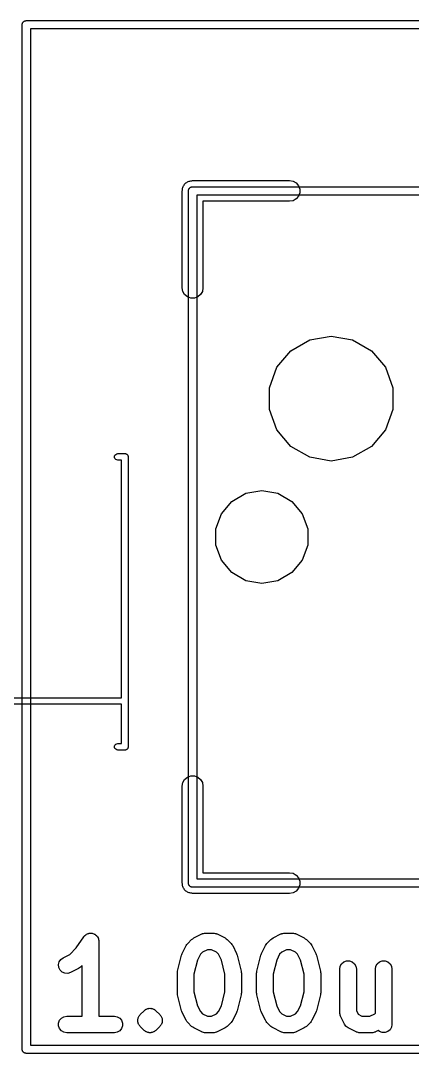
# Model space of a CAD drawing. Header units: millimetres. Extents: x 50 to 169, y 50 to 167.
# Drawn here: x 72.61 to 79.79, y 127.3 to 146.25 of the extents above; entities that cross this region are included whole.
import ezdxf

# ---------------------------------------------------------------- set-up
doc = ezdxf.new("R2010")
doc.units = ezdxf.units.MM
doc.layers.add('BLACK', color=7, linetype='Continuous')

# ---------------------------------------------------------------- blocks, each defined once
blk = doc.blocks.new('hhskb2-Cmts.User')
at = {"layer": 'BLACK'}
for p, q in [((62.6182, -43.5817), (62.6239, -43.5784)), ((62.6239, -43.5784), (62.6305, -43.5772)), ((62.6305, -43.5772), (62.6368, -43.575)), ((62.6368, -43.575), (62.6434, -43.575)), ((62.6434, -43.575), (62.65, -43.5738)), ((62.65, -43.5738), (75.35, -43.5738)), ((62.5738, -43.65), (62.575, -43.6434)), ((62.5738, -56.35), (62.5738, -43.65)), ((62.575, -43.6368), (62.5772, -43.6305)), ((62.575, -43.6434), (62.575, -43.6368)), ((62.5772, -43.6305), (62.5784, -43.6239)), ((62.5784, -43.6239), (62.5817, -43.6182)), ((62.5817, -43.6182), (62.584, -43.6119)), ((62.584, -43.6119), (62.5883, -43.6068)), ((62.5883, -43.6068), (62.5916, -43.601)), ((62.5916, -43.601), (62.5967, -43.5967)), ((62.5967, -43.5967), (62.601, -43.5916)), ((62.601, -43.5916), (62.6068, -43.5883)), ((62.6068, -43.5883), (62.6119, -43.584)), ((62.6119, -43.584), (62.6182, -43.5817)), ((62.7262, -43.7262), (62.7262, -56.2738)), ((75.2738, -43.7262), (62.7262, -43.7262)), ((62.7262, -56.2738), (75.2738, -56.2738)), ((62.575, -56.3566), (62.5738, -56.35)), ((62.575, -56.3632), (62.575, -56.3566)), ((62.5772, -56.3695), (62.575, -56.3632)), ((62.5784, -56.3761), (62.5772, -56.3695)), ((62.5817, -56.3818), (62.5784, -56.3761)), ((62.584, -56.3881), (62.5817, -56.3818)), ((62.5883, -56.3932), (62.584, -56.3881)), ((62.5916, -56.399), (62.5883, -56.3932)), ((62.5967, -56.4033), (62.5916, -56.399)), ((62.601, -56.4084), (62.5967, -56.4033)), ((62.6068, -56.4117), (62.601, -56.4084)), ((62.6119, -56.416), (62.6068, -56.4117)), ((62.6182, -56.4183), (62.6119, -56.416)), ((62.6239, -56.4216), (62.6182, -56.4183)), ((62.6305, -56.4228), (62.6239, -56.4216)), ((62.6368, -56.425), (62.6305, -56.4228)), ((62.6434, -56.425), (62.6368, -56.425)), ((62.65, -56.4262), (62.6434, -56.425)), ((75.35, -56.4262), (62.65, -56.4262))]:
    blk.add_line(p, q, dxfattribs=at)
blk = doc.blocks.new('hhskb2-Dwgs.User')
at = {"layer": 'BLACK'}
for p, q in [((59.5436, -40.553), (59.5487, -40.5487)), ((59.5487, -40.5487), (59.553, -40.5436)), ((59.553, -40.5436), (59.5588, -40.5403)), ((59.5588, -40.5403), (59.5639, -40.536)), ((59.5639, -40.536), (59.5702, -40.5337)), ((59.5702, -40.5337), (59.5759, -40.5304)), ((59.5759, -40.5304), (59.5825, -40.5292)), ((59.5825, -40.5292), (59.5888, -40.527)), ((59.5888, -40.527), (59.5954, -40.527)), ((59.5954, -40.527), (59.602, -40.5258)), ((59.602, -40.5258), (78.398, -40.5258)), ((59.5258, -40.602), (59.527, -40.5954)), ((59.5258, -59.398), (59.5258, -40.602)), ((59.527, -40.5888), (59.5292, -40.5825)), ((59.527, -40.5954), (59.527, -40.5888)), ((59.5292, -40.5825), (59.5304, -40.5759)), ((59.5304, -40.5759), (59.5337, -40.5702)), ((59.5337, -40.5702), (59.536, -40.5639)), ((59.536, -40.5639), (59.5403, -40.5588)), ((59.5403, -40.5588), (59.5436, -40.553)), ((59.6782, -40.6782), (59.6782, -59.3218)), ((78.3218, -40.6782), (59.6782, -40.6782)), ((60.5177, -57.541), (60.6545, -57.3359)), ((60.6545, -57.3359), (60.6603, -57.3298)), ((60.6603, -57.3298), (60.6645, -57.3225)), ((60.6645, -57.3225), (60.6785, -57.3108)), ((60.6785, -57.3108), (60.691, -57.2976)), ((60.691, -57.2976), (60.6986, -57.2939)), ((60.6986, -57.2939), (60.7051, -57.2884)), ((60.7051, -57.2884), (60.7222, -57.2822)), ((60.7222, -57.2822), (60.7385, -57.2742)), ((60.7385, -57.2742), (60.7469, -57.2732)), ((60.7469, -57.2732), (60.7548, -57.2703)), ((60.7548, -57.2703), (60.773, -57.2703)), ((60.773, -57.2703), (60.7911, -57.2683)), ((60.7911, -57.2683), (60.7993, -57.2703)), ((60.7993, -57.2703), (60.8077, -57.2703)), ((60.8077, -57.2703), (60.8248, -57.2766)), ((60.8248, -57.2766), (60.8425, -57.2809)), ((60.8425, -57.2809), (60.8496, -57.2856)), ((60.8496, -57.2856), (60.8575, -57.2884)), ((60.8575, -57.2884), (60.8714, -57.3001)), ((60.8714, -57.3001), (60.8866, -57.3102)), ((60.8866, -57.3102), (60.8916, -57.317)), ((60.8916, -57.317), (60.898, -57.3225)), ((60.898, -57.3225), (60.9071, -57.3382)), ((60.9071, -57.3382), (60.9179, -57.3529)), ((60.9179, -57.3529), (60.9203, -57.361)), ((60.9203, -57.361), (60.9245, -57.3683)), ((60.9245, -57.3683), (60.9277, -57.3862)), ((60.9277, -57.3862), (60.9328, -57.4037)), ((60.9328, -57.4037), (60.9322, -57.4121)), ((60.9322, -57.4121), (60.9337, -57.4204)), ((62.5604, -57.4578), (62.633, -57.3852)), ((62.633, -57.3852), (62.6529, -57.3712)), ((62.6529, -57.3712), (62.6726, -57.3567)), ((62.6726, -57.3567), (62.8177, -57.2841)), ((62.8177, -57.2841), (62.8261, -57.2816)), ((62.8261, -57.2816), (62.8337, -57.2772)), ((62.8337, -57.2772), (62.8513, -57.2741)), ((62.8513, -57.2741), (62.8684, -57.269)), ((62.8684, -57.269), (62.8772, -57.2696)), ((62.8772, -57.2696), (62.8859, -57.268)), ((62.8859, -57.268), (63.031, -57.268)), ((63.031, -57.268), (63.0397, -57.2696)), ((63.0397, -57.2696), (63.0484, -57.269)), ((63.0484, -57.269), (63.0655, -57.2741)), ((63.0655, -57.2741), (63.0831, -57.2772)), ((63.0831, -57.2772), (63.0907, -57.2816)), ((63.0907, -57.2816), (63.0992, -57.2841)), ((63.0992, -57.2841), (63.2443, -57.3567)), ((63.2443, -57.3567), (63.2639, -57.3712)), ((63.2639, -57.3712), (63.2839, -57.3852)), ((63.2839, -57.3852), (63.3565, -57.4578)), ((64.0118, -57.4578), (64.0844, -57.3852)), ((64.0844, -57.3852), (64.1044, -57.3712)), ((64.1044, -57.3712), (64.124, -57.3567)), ((64.124, -57.3567), (64.2691, -57.2841)), ((64.2691, -57.2841), (64.2776, -57.2816)), ((64.2776, -57.2816), (64.2852, -57.2772)), ((64.2852, -57.2772), (64.3027, -57.2741)), ((64.3027, -57.2741), (64.3199, -57.269)), ((64.3199, -57.269), (64.3286, -57.2696)), ((64.3286, -57.2696), (64.3373, -57.268)), ((64.3373, -57.268), (64.4824, -57.268)), ((64.4824, -57.268), (64.4911, -57.2696)), ((64.4911, -57.2696), (64.4999, -57.269)), ((64.4999, -57.269), (64.517, -57.2741)), ((64.517, -57.2741), (64.5346, -57.2772)), ((64.5346, -57.2772), (64.5422, -57.2816)), ((64.5422, -57.2816), (64.5506, -57.2841)), ((64.5506, -57.2841), (64.6957, -57.3567)), ((64.6957, -57.3567), (64.7153, -57.3712)), ((64.7153, -57.3712), (64.7353, -57.3852)), ((64.7353, -57.3852), (64.8079, -57.4578)), ((60.4007, -57.658), (60.5177, -57.541)), ((60.9337, -57.4204), (60.9337, -58.792)), ((62.4593, -57.6426), (62.5318, -57.4974)), ((62.5318, -57.4974), (62.5464, -57.4778)), ((62.5464, -57.4778), (62.5604, -57.4578)), ((62.9218, -57.5728), (62.831, -57.6183)), ((62.995, -57.5728), (62.9218, -57.5728)), ((63.0859, -57.6183), (62.995, -57.5728)), ((63.3565, -57.4578), (63.3705, -57.4778)), ((63.3705, -57.4778), (63.385, -57.4974)), ((63.385, -57.4974), (63.4576, -57.6426)), ((63.9107, -57.6426), (63.9833, -57.4974)), ((63.9833, -57.4974), (63.9978, -57.4778)), ((63.9978, -57.4778), (64.0118, -57.4578)), ((64.3733, -57.5728), (64.2824, -57.6183)), ((64.4465, -57.5728), (64.3733, -57.5728)), ((64.5373, -57.6183), (64.4465, -57.5728)), ((64.8079, -57.4578), (64.8219, -57.4778)), ((64.8219, -57.4778), (64.8365, -57.4974)), ((64.8365, -57.4974), (64.909, -57.6426)), ((60.206, -57.7952), (60.2352, -57.7511)), ((60.2352, -57.7511), (60.2777, -57.7195)), ((60.2777, -57.7195), (60.4007, -57.658)), ((62.3751, -57.964), (62.4477, -57.6738)), ((62.4477, -57.6738), (62.4545, -57.6585)), ((62.4545, -57.6585), (62.4593, -57.6426)), ((62.7394, -57.7639), (62.6754, -58.0198)), ((62.7934, -57.6558), (62.7394, -57.7639)), ((62.831, -57.6183), (62.7934, -57.6558)), ((63.1235, -57.6558), (63.0859, -57.6183)), ((63.1775, -57.7639), (63.1235, -57.6558)), ((63.2415, -58.0198), (63.1775, -57.7639)), ((63.4576, -57.6426), (63.4623, -57.6585)), ((63.4623, -57.6585), (63.4691, -57.6738)), ((63.4691, -57.6738), (63.5417, -57.964)), ((63.8266, -57.964), (63.8991, -57.6738)), ((63.8991, -57.6738), (63.9059, -57.6585)), ((63.9059, -57.6585), (63.9107, -57.6426)), ((64.1908, -57.7639), (64.1268, -58.0198)), ((64.2448, -57.6558), (64.1908, -57.7639)), ((64.2824, -57.6183), (64.2448, -57.6558)), ((64.5749, -57.6558), (64.5373, -57.6183)), ((64.6289, -57.7639), (64.5749, -57.6558)), ((64.6929, -58.0198), (64.6289, -57.7639)), ((64.909, -57.6426), (64.9138, -57.6585)), ((64.9138, -57.6585), (64.9206, -57.6738)), ((64.9206, -57.6738), (64.9931, -57.964)), ((65.4222, -57.7964), (65.472, -57.7783)), ((65.472, -57.7783), (65.5249, -57.7783)), ((65.5249, -57.7783), (65.5746, -57.7964)), ((66.0754, -57.7964), (66.1251, -57.7783)), ((66.1251, -57.7783), (66.178, -57.7783)), ((66.178, -57.7783), (66.2278, -57.7964)), ((60.1937, -57.8467), (60.206, -57.7952)), ((60.1998, -57.8993), (60.1937, -57.8467)), ((60.2235, -57.9466), (60.1998, -57.8993)), ((60.2619, -57.983), (60.2235, -57.9466)), ((60.5592, -57.9196), (60.414, -57.9922)), ((60.5788, -57.905), (60.5592, -57.9196)), ((60.5988, -57.891), (60.5788, -57.905)), ((60.6289, -57.8609), (60.5988, -57.891)), ((60.6289, -58.792), (60.6289, -57.8609)), ((62.3738, -57.9826), (62.3751, -57.964)), ((63.5417, -57.964), (63.543, -57.9826)), ((63.8253, -57.9826), (63.8266, -57.964)), ((64.9931, -57.964), (64.9944, -57.9826)), ((65.346, -57.9284), (65.3552, -57.8763)), ((65.346, -58.7267), (65.346, -57.9284)), ((65.3552, -57.8763), (65.3817, -57.8305)), ((65.3817, -57.8305), (65.4222, -57.7964)), ((65.5746, -57.7964), (65.6152, -57.8305)), ((65.6152, -57.8305), (65.6416, -57.8763)), ((65.6416, -57.8763), (65.6508, -57.9284)), ((65.6508, -57.9284), (65.6508, -58.6907)), ((65.9992, -57.9284), (66.0084, -57.8763)), ((65.9992, -58.7362), (65.9992, -57.9284)), ((66.0084, -57.8763), (66.0348, -57.8305)), ((66.0348, -57.8305), (66.0754, -57.7964)), ((66.2278, -57.7964), (66.2683, -57.8305)), ((66.2683, -57.8305), (66.2948, -57.8763)), ((66.2948, -57.8763), (66.304, -57.9284)), ((66.304, -57.9284), (66.304, -58.9444)), ((60.3104, -58.0041), (60.2619, -57.983)), ((60.3633, -58.0073), (60.3104, -58.0041)), ((60.414, -57.9922), (60.3633, -58.0073)), ((62.3706, -58.001), (62.3738, -57.9826)), ((62.3706, -58.3639), (62.3706, -58.001)), ((62.6754, -58.0198), (62.6754, -58.3451)), ((63.2415, -58.3451), (63.2415, -58.0198)), ((63.543, -57.9826), (63.5463, -58.001)), ((63.5463, -58.001), (63.5463, -58.3639)), ((63.822, -58.001), (63.8253, -57.9826)), ((63.822, -58.3639), (63.822, -58.001)), ((64.1268, -58.0198), (64.1268, -58.3451)), ((64.6929, -58.3451), (64.6929, -58.0198)), ((64.9944, -57.9826), (64.9977, -58.001)), ((64.9977, -58.001), (64.9977, -58.3639)), ((62.6754, -58.3451), (62.7394, -58.6009)), ((63.1775, -58.601), (63.2415, -58.3451)), ((64.1268, -58.3451), (64.1908, -58.6009)), ((64.6289, -58.601), (64.6929, -58.3451)), ((62.3738, -58.3822), (62.3706, -58.3639)), ((62.3751, -58.4008), (62.3738, -58.3822)), ((62.4477, -58.6911), (62.3751, -58.4008)), ((63.5417, -58.4008), (63.4691, -58.6911)), ((63.543, -58.3822), (63.5417, -58.4008)), ((63.5463, -58.3639), (63.543, -58.3822)), ((63.8253, -58.3822), (63.822, -58.3639)), ((63.8266, -58.4008), (63.8253, -58.3822)), ((63.8991, -58.6911), (63.8266, -58.4008)), ((64.9931, -58.4008), (64.9206, -58.6911)), ((64.9944, -58.3822), (64.9931, -58.4008)), ((64.9977, -58.3639), (64.9944, -58.3822)), ((61.6895, -58.7641), (61.7621, -58.6915)), ((61.7621, -58.6915), (61.773, -58.6839)), ((61.773, -58.6839), (61.7824, -58.6744)), ((61.7824, -58.6744), (61.7885, -58.6716)), ((61.7885, -58.6716), (61.7937, -58.6673)), ((61.7937, -58.6673), (61.8, -58.665)), ((61.8, -58.665), (61.8055, -58.6612)), ((61.8055, -58.6612), (61.8183, -58.6577)), ((61.8183, -58.6577), (61.8304, -58.6521)), ((61.8304, -58.6521), (61.8371, -58.6515)), ((61.8371, -58.6515), (61.8434, -58.6492)), ((61.8434, -58.6492), (61.8501, -58.6492)), ((61.8501, -58.6492), (61.8566, -58.6475)), ((61.8566, -58.6475), (61.8699, -58.6486)), ((61.8699, -58.6486), (61.8831, -58.6475)), ((61.8831, -58.6475), (61.8896, -58.6492)), ((61.8896, -58.6492), (61.8963, -58.6492)), ((61.8963, -58.6492), (61.9026, -58.6515)), ((61.9026, -58.6515), (61.9093, -58.6521)), ((61.9093, -58.6521), (61.9214, -58.6577)), ((61.9214, -58.6577), (61.9343, -58.6612)), ((61.9343, -58.6612), (61.9398, -58.665)), ((61.9398, -58.665), (61.9461, -58.6673)), ((61.9461, -58.6673), (61.9512, -58.6716)), ((61.9512, -58.6716), (61.9573, -58.6744)), ((61.9573, -58.6744), (61.9667, -58.6839)), ((61.9667, -58.6839), (61.9776, -58.6915)), ((61.9776, -58.6915), (62.0502, -58.7641)), ((62.4545, -58.7063), (62.4477, -58.6911)), ((62.4593, -58.7223), (62.4545, -58.7063)), ((62.5318, -58.8674), (62.4593, -58.7223)), ((62.7394, -58.6009), (62.7934, -58.709)), ((62.7934, -58.709), (62.831, -58.7466)), ((63.0859, -58.7466), (63.1235, -58.709)), ((63.1235, -58.709), (63.1775, -58.601)), ((63.4576, -58.7223), (63.385, -58.8674)), ((63.4623, -58.7063), (63.4576, -58.7223)), ((63.4691, -58.6911), (63.4623, -58.7063)), ((63.9059, -58.7063), (63.8991, -58.6911)), ((63.9107, -58.7223), (63.9059, -58.7063)), ((63.9833, -58.8674), (63.9107, -58.7223)), ((64.1908, -58.6009), (64.2448, -58.709)), ((64.2448, -58.709), (64.2824, -58.7466)), ((64.5373, -58.7466), (64.5749, -58.709)), ((64.5749, -58.709), (64.6289, -58.601)), ((64.909, -58.7223), (64.8365, -58.8674)), ((64.9138, -58.7063), (64.909, -58.7223)), ((64.9206, -58.6911), (64.9138, -58.7063)), ((65.3476, -58.7354), (65.346, -58.7267)), ((65.347, -58.7441), (65.3476, -58.7354)), ((65.6508, -58.6907), (65.6846, -58.7583)), ((65.9887, -58.7466), (65.9992, -58.7362)), ((60.1958, -58.918), (60.2139, -58.8682)), ((60.1958, -58.9709), (60.1958, -58.918)), ((60.2139, -58.8682), (60.2479, -58.8277)), ((60.2479, -58.8277), (60.2937, -58.8012)), ((60.2937, -58.8012), (60.3459, -58.792)), ((60.3459, -58.792), (60.6289, -58.792)), ((60.9337, -58.792), (61.2167, -58.792)), ((61.2167, -58.792), (61.2688, -58.8012)), ((61.2688, -58.8012), (61.3147, -58.8277)), ((61.3147, -58.8277), (61.3487, -58.8682)), ((61.3487, -58.8682), (61.3668, -58.918)), ((61.3668, -58.918), (61.3668, -58.9709)), ((61.6455, -58.8586), (61.6489, -58.8457)), ((61.6466, -58.8719), (61.6455, -58.8586)), ((61.6455, -58.8851), (61.6466, -58.8719)), ((61.6489, -58.898), (61.6455, -58.8851)), ((61.6489, -58.8457), (61.6501, -58.8324)), ((61.6501, -58.9113), (61.6489, -58.898)), ((61.6501, -58.8324), (61.6557, -58.8203)), ((61.6557, -58.9234), (61.6501, -58.9113)), ((61.6557, -58.8203), (61.6592, -58.8074)), ((61.6592, -58.9363), (61.6557, -58.9234)), ((61.6592, -58.8074), (61.6668, -58.7965)), ((61.6668, -58.7965), (61.6724, -58.7844)), ((61.6724, -58.7844), (61.6819, -58.775)), ((61.6819, -58.775), (61.6895, -58.7641)), ((62.0502, -58.7641), (62.0578, -58.775)), ((62.0578, -58.775), (62.0673, -58.7844)), ((62.0673, -58.7844), (62.0729, -58.7965)), ((62.0729, -58.7965), (62.0805, -58.8074)), ((62.0805, -58.8074), (62.084, -58.8203)), ((62.084, -58.9234), (62.0805, -58.9363)), ((62.084, -58.8203), (62.0896, -58.8324)), ((62.0896, -58.9113), (62.084, -58.9234)), ((62.0896, -58.8324), (62.0908, -58.8457)), ((62.0908, -58.898), (62.0896, -58.9113)), ((62.0908, -58.8457), (62.0942, -58.8586)), ((62.0942, -58.8851), (62.0908, -58.898)), ((62.0942, -58.8586), (62.0931, -58.8719)), ((62.0931, -58.8719), (62.0942, -58.8851)), ((62.5464, -58.8871), (62.5318, -58.8674)), ((62.5604, -58.907), (62.5464, -58.8871)), ((62.633, -58.9796), (62.5604, -58.907)), ((62.831, -58.7466), (62.9218, -58.792)), ((62.9218, -58.792), (62.995, -58.792)), ((62.995, -58.792), (63.0859, -58.7466)), ((63.3565, -58.907), (63.2839, -58.9796)), ((63.3705, -58.8871), (63.3565, -58.907)), ((63.385, -58.8674), (63.3705, -58.8871)), ((63.9978, -58.8871), (63.9833, -58.8674)), ((64.0118, -58.907), (63.9978, -58.8871)), ((64.0844, -58.9796), (64.0118, -58.907)), ((64.2824, -58.7466), (64.3733, -58.792)), ((64.3733, -58.792), (64.4465, -58.792)), ((64.4465, -58.792), (64.5373, -58.7466)), ((64.8079, -58.907), (64.7353, -58.9796)), ((64.8219, -58.8871), (64.8079, -58.907)), ((64.8365, -58.8674), (64.8219, -58.8871)), ((65.3521, -58.7613), (65.347, -58.7441)), ((65.3552, -58.7788), (65.3521, -58.7613)), ((65.3596, -58.7864), (65.3552, -58.7788)), ((65.3621, -58.7949), (65.3596, -58.7864)), ((65.4347, -58.94), (65.3621, -58.7949)), ((65.6846, -58.7583), (65.7521, -58.792)), ((65.7521, -58.792), (65.8979, -58.792)), ((65.8979, -58.792), (65.9887, -58.7466)), ((60.2139, -59.0206), (60.1958, -58.9709)), ((60.2479, -59.0612), (60.2139, -59.0206)), ((60.2937, -59.0876), (60.2479, -59.0612)), ((60.3459, -59.0968), (60.2937, -59.0876)), ((61.2167, -59.0968), (60.3459, -59.0968)), ((61.2688, -59.0876), (61.2167, -59.0968)), ((61.3147, -59.0612), (61.2688, -59.0876)), ((61.3487, -59.0206), (61.3147, -59.0612)), ((61.3668, -58.9709), (61.3487, -59.0206)), ((61.6668, -58.9472), (61.6592, -58.9363)), ((61.6724, -58.9593), (61.6668, -58.9472)), ((61.6819, -58.9687), (61.6724, -58.9593)), ((61.6895, -58.9796), (61.6819, -58.9687)), ((61.7621, -59.0522), (61.6895, -58.9796)), ((61.773, -59.0598), (61.7621, -59.0522)), ((61.7824, -59.0693), (61.773, -59.0598)), ((61.7885, -59.0721), (61.7824, -59.0693)), ((61.7937, -59.0764), (61.7885, -59.0721)), ((61.8, -59.0787), (61.7937, -59.0764)), ((61.8055, -59.0825), (61.8, -59.0787)), ((61.8183, -59.086), (61.8055, -59.0825)), ((61.8304, -59.0916), (61.8183, -59.086)), ((61.8371, -59.0922), (61.8304, -59.0916)), ((61.8434, -59.0945), (61.8371, -59.0922)), ((61.8501, -59.0945), (61.8434, -59.0945)), ((61.8566, -59.0962), (61.8501, -59.0945)), ((61.8699, -59.0951), (61.8566, -59.0962)), ((61.8831, -59.0962), (61.8699, -59.0951)), ((61.8896, -59.0945), (61.8831, -59.0962)), ((61.8963, -59.0945), (61.8896, -59.0945)), ((61.9026, -59.0922), (61.8963, -59.0945)), ((61.9093, -59.0916), (61.9026, -59.0922)), ((61.9214, -59.086), (61.9093, -59.0916)), ((61.9343, -59.0825), (61.9214, -59.086)), ((61.9398, -59.0787), (61.9343, -59.0825)), ((61.9461, -59.0764), (61.9398, -59.0787)), ((61.9512, -59.0721), (61.9461, -59.0764)), ((61.9573, -59.0693), (61.9512, -59.0721)), ((61.9667, -59.0598), (61.9573, -59.0693)), ((61.9776, -59.0522), (61.9667, -59.0598)), ((62.0502, -58.9796), (61.9776, -59.0522)), ((62.0578, -58.9687), (62.0502, -58.9796)), ((62.0673, -58.9593), (62.0578, -58.9687)), ((62.0729, -58.9472), (62.0673, -58.9593)), ((62.0805, -58.9363), (62.0729, -58.9472)), ((62.6529, -58.9936), (62.633, -58.9796)), ((62.6726, -59.0082), (62.6529, -58.9936)), ((62.8177, -59.0807), (62.6726, -59.0082)), ((62.8261, -59.0832), (62.8177, -59.0807)), ((62.8337, -59.0876), (62.8261, -59.0832)), ((62.8513, -59.0907), (62.8337, -59.0876)), ((62.8684, -59.0958), (62.8513, -59.0907)), ((62.8772, -59.0953), (62.8684, -59.0958)), ((62.8859, -59.0968), (62.8772, -59.0953)), ((63.031, -59.0968), (62.8859, -59.0968)), ((63.0397, -59.0953), (63.031, -59.0968)), ((63.0484, -59.0958), (63.0397, -59.0953)), ((63.0655, -59.0907), (63.0484, -59.0958)), ((63.0831, -59.0876), (63.0655, -59.0907)), ((63.0907, -59.0832), (63.0831, -59.0876)), ((63.0992, -59.0807), (63.0907, -59.0832)), ((63.2443, -59.0082), (63.0992, -59.0807)), ((63.2639, -58.9936), (63.2443, -59.0082)), ((63.2839, -58.9796), (63.2639, -58.9936)), ((64.1044, -58.9936), (64.0844, -58.9796)), ((64.124, -59.0082), (64.1044, -58.9936)), ((64.2691, -59.0807), (64.124, -59.0082)), ((64.2776, -59.0832), (64.2691, -59.0807)), ((64.2852, -59.0876), (64.2776, -59.0832)), ((64.3027, -59.0907), (64.2852, -59.0876)), ((64.3199, -59.0958), (64.3027, -59.0907)), ((64.3286, -59.0953), (64.3199, -59.0958)), ((64.3373, -59.0968), (64.3286, -59.0953)), ((64.4824, -59.0968), (64.3373, -59.0968)), ((64.4911, -59.0953), (64.4824, -59.0968)), ((64.4999, -59.0958), (64.4911, -59.0953)), ((64.517, -59.0907), (64.4999, -59.0958)), ((64.5346, -59.0876), (64.517, -59.0907)), ((64.5422, -59.0832), (64.5346, -59.0876)), ((64.5506, -59.0807), (64.5422, -59.0832)), ((64.6957, -59.0082), (64.5506, -59.0807)), ((64.7153, -58.9936), (64.6957, -59.0082)), ((64.7353, -58.9796), (64.7153, -58.9936)), ((65.448, -58.958), (65.4347, -58.94)), ((65.4603, -58.9766), (65.448, -58.958)), ((65.4637, -58.9791), (65.4603, -58.9766)), ((65.4662, -58.9825), (65.4637, -58.9791)), ((65.4849, -58.9948), (65.4662, -58.9825)), ((65.5028, -59.0082), (65.4849, -58.9948)), ((65.648, -59.0807), (65.5028, -59.0082)), ((65.6564, -59.0832), (65.648, -59.0807)), ((65.664, -59.0876), (65.6564, -59.0832)), ((65.6816, -59.0907), (65.664, -59.0876)), ((65.6987, -59.0958), (65.6816, -59.0907)), ((65.7075, -59.0953), (65.6987, -59.0958)), ((65.7161, -59.0968), (65.7075, -59.0953)), ((65.9339, -59.0968), (65.7161, -59.0968)), ((65.9425, -59.0953), (65.9339, -59.0968)), ((65.9513, -59.0958), (65.9425, -59.0953)), ((65.9684, -59.0907), (65.9513, -59.0958)), ((65.986, -59.0876), (65.9684, -59.0907)), ((65.9936, -59.0832), (65.986, -59.0876)), ((66.002, -59.0807), (65.9936, -59.0832)), ((66.0512, -59.0561), (66.002, -59.0807)), ((66.0754, -59.0764), (66.0512, -59.0561)), ((66.1251, -59.0945), (66.0754, -59.0764)), ((66.178, -59.0945), (66.1251, -59.0945)), ((66.2278, -59.0764), (66.178, -59.0945)), ((66.2683, -59.0424), (66.2278, -59.0764)), ((66.2948, -58.9966), (66.2683, -59.0424)), ((66.304, -58.9444), (66.2948, -58.9966)), ((59.527, -59.4046), (59.5258, -59.398)), ((59.527, -59.4112), (59.527, -59.4046)), ((59.5292, -59.4175), (59.527, -59.4112)), ((59.5304, -59.4241), (59.5292, -59.4175)), ((59.5337, -59.4298), (59.5304, -59.4241)), ((59.536, -59.4361), (59.5337, -59.4298)), ((59.5403, -59.4412), (59.536, -59.4361)), ((59.5436, -59.447), (59.5403, -59.4412)), ((59.5487, -59.4513), (59.5436, -59.447)), ((59.553, -59.4564), (59.5487, -59.4513)), ((59.5588, -59.4597), (59.553, -59.4564)), ((59.5639, -59.464), (59.5588, -59.4597)), ((59.5702, -59.4663), (59.5639, -59.464)), ((59.5759, -59.4696), (59.5702, -59.4663)), ((59.5825, -59.4708), (59.5759, -59.4696)), ((59.5888, -59.473), (59.5825, -59.4708)), ((59.5954, -59.473), (59.5888, -59.473)), ((59.602, -59.4742), (59.5954, -59.473)), ((78.398, -59.4742), (59.602, -59.4742)), ((59.6782, -59.3218), (78.3218, -59.3218))]:
    blk.add_line(p, q, dxfattribs=at)
blk = doc.blocks.new('hhskb2-F.SilkS')
at = {"layer": 'BLACK'}
for p, q in [((62.471, -43.5848), (62.4793, -43.5704)), ((62.4793, -43.5704), (62.485, -43.5547)), ((62.485, -43.5547), (62.4957, -43.542)), ((62.4957, -43.542), (62.5041, -43.5275)), ((62.5041, -43.5275), (62.5168, -43.5168)), ((62.5168, -43.5168), (62.5275, -43.5041)), ((62.5275, -43.5041), (62.542, -43.4957)), ((62.542, -43.4957), (62.5547, -43.485)), ((62.5547, -43.485), (62.5704, -43.4793)), ((62.5704, -43.4793), (62.5848, -43.471)), ((62.5848, -43.471), (62.6013, -43.4681)), ((62.6013, -43.4681), (62.6169, -43.4624)), ((62.6169, -43.4624), (62.6336, -43.4624)), ((62.6336, -43.4624), (62.65, -43.4595)), ((62.65, -43.4595), (64.428, -43.4595)), ((64.428, -43.4595), (64.4932, -43.471)), ((64.4932, -43.471), (64.5505, -43.5041)), ((64.5505, -43.5041), (64.593, -43.5547)), ((64.593, -43.5547), (64.6156, -43.6169)), ((62.4595, -43.65), (62.4624, -43.6336)), ((62.4595, -45.428), (62.4595, -43.65)), ((62.4624, -43.6169), (62.4681, -43.6013)), ((62.4624, -43.6336), (62.4624, -43.6169)), ((62.4681, -43.6013), (62.471, -43.5848)), ((64.593, -43.7452), (64.5505, -43.7959)), ((64.6156, -43.6831), (64.593, -43.7452)), ((64.6156, -43.6169), (64.6156, -43.6831)), ((64.428, -43.8405), (62.8405, -43.8405)), ((62.8405, -43.8405), (62.8405, -45.428)), ((64.4932, -43.829), (64.428, -43.8405)), ((64.5505, -43.7959), (64.4932, -43.829)), ((62.471, -45.4932), (62.4595, -45.428)), ((62.8405, -45.428), (62.829, -45.4932)), ((62.5041, -45.5505), (62.471, -45.4932)), ((62.5547, -45.593), (62.5041, -45.5505)), ((62.6169, -45.6156), (62.5547, -45.593)), ((62.6831, -45.6156), (62.6169, -45.6156)), ((62.7452, -45.593), (62.6831, -45.6156)), ((62.7959, -45.5505), (62.7452, -45.593)), ((62.829, -45.4932), (62.7959, -45.5505)), ((64.4525, -46.5811), (64.7976, -46.3818)), ((64.7976, -46.3818), (65.19, -46.3126)), ((65.19, -46.3126), (65.5824, -46.3818)), ((65.5824, -46.3818), (65.9275, -46.5811)), ((64.1964, -46.8863), (64.4525, -46.5811)), ((65.9275, -46.5811), (66.1836, -46.8863)), ((64.0601, -47.2608), (64.1964, -46.8863)), ((66.1836, -46.8863), (66.3199, -47.2608)), ((64.0601, -47.6592), (64.0601, -47.2608)), ((66.3199, -47.2608), (66.3199, -47.6592)), ((64.1964, -48.0337), (64.0601, -47.6592)), ((66.3199, -47.6592), (66.1836, -48.0337)), ((64.4525, -48.3389), (64.1964, -48.0337)), ((66.1836, -48.0337), (65.9275, -48.3389)), ((61.2209, -48.5196), (61.228, -48.5)), ((61.228, -48.5), (61.2414, -48.484)), ((61.2414, -48.484), (61.2595, -48.4736)), ((61.2595, -48.4736), (61.28, -48.47)), ((61.28, -48.47), (61.41, -48.47)), ((61.41, -48.47), (61.4152, -48.4709)), ((61.4152, -48.4709), (61.4204, -48.4709)), ((61.4204, -48.4709), (61.4253, -48.4727)), ((61.4253, -48.4727), (61.4305, -48.4736)), ((61.4305, -48.4736), (61.4351, -48.4762)), ((61.4351, -48.4762), (61.44, -48.478)), ((61.44, -48.478), (61.444, -48.4814)), ((61.444, -48.4814), (61.4486, -48.484)), ((61.4486, -48.484), (61.4519, -48.4881)), ((61.4519, -48.4881), (61.456, -48.4914)), ((61.456, -48.4914), (61.4586, -48.496)), ((61.4586, -48.496), (61.462, -48.5)), ((61.462, -48.5), (61.4638, -48.5049)), ((61.4638, -48.5049), (61.4664, -48.5095)), ((64.7976, -48.5382), (64.4525, -48.3389)), ((65.9275, -48.3389), (65.5824, -48.5382)), ((61.2209, -48.5404), (61.2209, -48.5196)), ((61.228, -48.56), (61.2209, -48.5404)), ((61.2414, -48.576), (61.228, -48.56)), ((61.2595, -48.5864), (61.2414, -48.576)), ((61.28, -48.59), (61.2595, -48.5864)), ((61.35, -48.59), (61.28, -48.59)), ((61.35, -52.95), (61.35, -48.59)), ((61.4664, -48.5095), (61.4673, -48.5147)), ((61.4673, -48.5147), (61.4691, -48.5196)), ((61.4691, -48.5196), (61.4691, -48.5248)), ((61.4691, -48.5248), (61.47, -48.53)), ((61.47, -48.53), (61.47, -53.85)), ((65.19, -48.6074), (64.7976, -48.5382)), ((65.5824, -48.5382), (65.19, -48.6074)), ((63.371, -49.3457), (63.6279, -49.1974)), ((63.6279, -49.1974), (63.92, -49.1458)), ((63.92, -49.1458), (64.2121, -49.1974)), ((64.2121, -49.1974), (64.469, -49.3457)), ((63.1803, -49.5729), (63.371, -49.3457)), ((64.469, -49.3457), (64.6597, -49.5729)), ((63.0788, -49.8517), (63.1803, -49.5729)), ((64.6597, -49.5729), (64.7612, -49.8517)), ((63.0788, -50.1483), (63.0788, -49.8517)), ((64.7612, -49.8517), (64.7612, -50.1483)), ((63.1803, -50.4271), (63.0788, -50.1483)), ((64.7612, -50.1483), (64.6597, -50.4271)), ((63.371, -50.6543), (63.1803, -50.4271)), ((64.6597, -50.4271), (64.469, -50.6543)), ((63.6279, -50.8026), (63.371, -50.6543)), ((64.469, -50.6543), (64.2121, -50.8026)), ((63.92, -50.8541), (63.6279, -50.8026)), ((64.2121, -50.8026), (63.92, -50.8541)), ((58.65, -52.95), (61.35, -52.95)), ((61.35, -53.07), (58.65, -53.07)), ((61.35, -53.79), (61.35, -53.07)), ((61.228, -53.82), (61.2414, -53.804)), ((61.2414, -53.804), (61.2595, -53.7936)), ((61.2595, -53.7936), (61.28, -53.79)), ((61.28, -53.79), (61.35, -53.79)), ((61.2209, -53.8396), (61.228, -53.82)), ((61.2209, -53.8604), (61.2209, -53.8396)), ((61.228, -53.88), (61.2209, -53.8604)), ((61.2414, -53.896), (61.228, -53.88)), ((61.2595, -53.9064), (61.2414, -53.896)), ((61.28, -53.91), (61.2595, -53.9064)), ((61.41, -53.91), (61.28, -53.91)), ((61.4152, -53.9091), (61.41, -53.91)), ((61.4204, -53.9091), (61.4152, -53.9091)), ((61.4253, -53.9073), (61.4204, -53.9091)), ((61.4305, -53.9064), (61.4253, -53.9073)), ((61.4351, -53.9038), (61.4305, -53.9064)), ((61.44, -53.902), (61.4351, -53.9038)), ((61.444, -53.8986), (61.44, -53.902)), ((61.4486, -53.896), (61.444, -53.8986)), ((61.4519, -53.8919), (61.4486, -53.896)), ((61.456, -53.8886), (61.4519, -53.8919)), ((61.4586, -53.884), (61.456, -53.8886)), ((61.462, -53.88), (61.4586, -53.884)), ((61.4638, -53.8751), (61.462, -53.88)), ((61.4664, -53.8705), (61.4638, -53.8751)), ((61.4673, -53.8653), (61.4664, -53.8705)), ((61.4691, -53.8604), (61.4673, -53.8653)), ((61.47, -53.85), (61.4691, -53.8552)), ((61.4691, -53.8552), (61.4691, -53.8604)), ((62.4595, -54.572), (62.471, -54.5068)), ((62.471, -54.5068), (62.5041, -54.4495)), ((62.5041, -54.4495), (62.5547, -54.407)), ((62.5547, -54.407), (62.6169, -54.3844)), ((62.6169, -54.3844), (62.6831, -54.3844)), ((62.6831, -54.3844), (62.7452, -54.407)), ((62.7452, -54.407), (62.7959, -54.4495)), ((62.7959, -54.4495), (62.829, -54.5068)), ((62.829, -54.5068), (62.8405, -54.572)), ((62.4595, -56.35), (62.4595, -54.572)), ((62.8405, -54.572), (62.8405, -56.1595)), ((62.8405, -56.1595), (64.428, -56.1595)), ((64.428, -56.1595), (64.4932, -56.171)), ((64.4932, -56.171), (64.5505, -56.2041)), ((64.5505, -56.2041), (64.593, -56.2547)), ((64.593, -56.2547), (64.6156, -56.3169)), ((62.4624, -56.3664), (62.4595, -56.35)), ((62.4624, -56.3831), (62.4624, -56.3664)), ((62.4681, -56.3987), (62.4624, -56.3831)), ((62.471, -56.4152), (62.4681, -56.3987)), ((62.4793, -56.4296), (62.471, -56.4152)), ((62.485, -56.4452), (62.4793, -56.4296)), ((62.4957, -56.458), (62.485, -56.4452)), ((62.5041, -56.4725), (62.4957, -56.458)), ((64.593, -56.4452), (64.5505, -56.4959)), ((64.6156, -56.3831), (64.593, -56.4452)), ((64.6156, -56.3169), (64.6156, -56.3831)), ((62.5168, -56.4832), (62.5041, -56.4725)), ((62.5275, -56.4959), (62.5168, -56.4832)), ((62.542, -56.5043), (62.5275, -56.4959)), ((62.5547, -56.515), (62.542, -56.5043)), ((62.5704, -56.5207), (62.5547, -56.515)), ((62.5848, -56.529), (62.5704, -56.5207)), ((62.6013, -56.5319), (62.5848, -56.529)), ((62.6169, -56.5376), (62.6013, -56.5319)), ((62.6336, -56.5376), (62.6169, -56.5376)), ((62.65, -56.5405), (62.6336, -56.5376)), ((64.428, -56.5405), (62.65, -56.5405)), ((64.4932, -56.529), (64.428, -56.5405)), ((64.5505, -56.4959), (64.4932, -56.529))]:
    blk.add_line(p, q, dxfattribs=at)

msp = doc.modelspace()

# ---------------------------------------------------------------- block references
for name in ['hhskb2-F.SilkS', 'hhskb2-Dwgs.User', 'hhskb2-Cmts.User']:
    msp.add_blockref(name, (13.113, 186.774))

doc.saveas('drawing.dxf')
